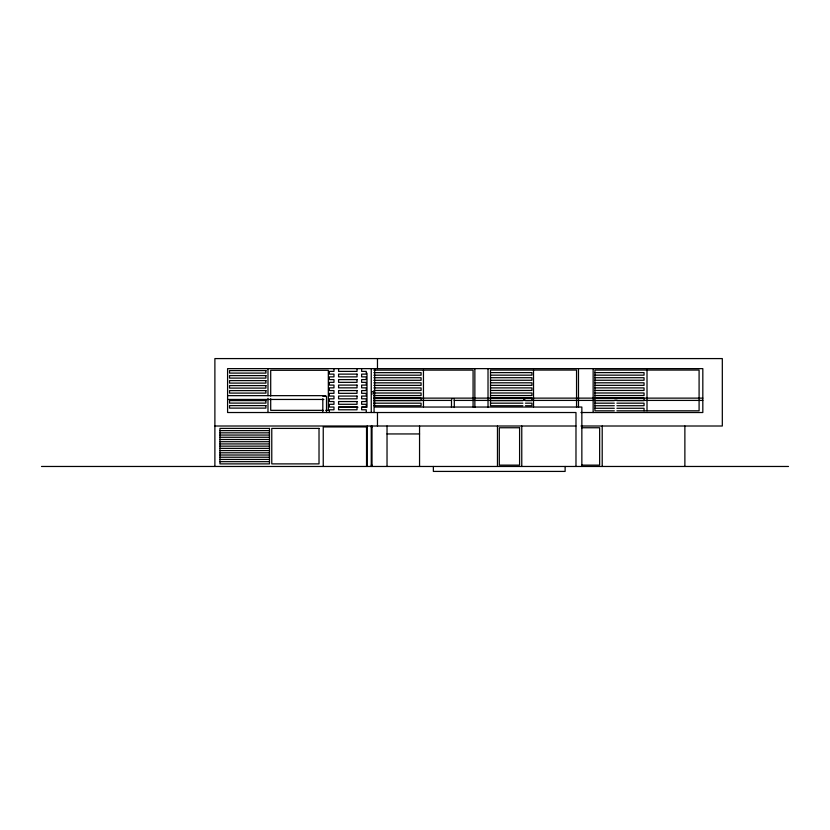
<?xml version="1.0" encoding="UTF-8"?>
<svg xmlns="http://www.w3.org/2000/svg" width="830" height="830" viewBox="0 0 830 830"><rect width="100%" height="100%" fill="white"/><g stroke="black" fill="none" stroke-linecap="round" stroke-linejoin="round"><path stroke-width="1.25" d="M373.832 370.118L473.079 370.118L473.079 407.001M373.832 372.66L421.09 372.66L421.09 375.202L373.832 375.202M490.499 372.618L531.937 372.618L531.937 375.16L490.499 375.16M594.923 372.618L644.049 372.618L644.049 375.16L594.923 375.16M490.499 377.712L531.937 377.712L531.937 380.254L490.499 380.254M594.923 377.712L644.049 377.712L644.049 380.254L594.923 380.254M373.832 377.743L421.09 377.743L421.09 380.296L373.832 380.296M373.832 382.838L421.09 382.838L421.09 385.379L373.832 385.379M490.499 382.806L531.937 382.806L531.937 385.348L490.499 385.348M594.923 382.806L644.049 382.806L644.049 385.348L594.923 385.348M490.499 387.89L531.937 387.89L531.937 390.442L490.499 390.442M594.923 387.89L644.049 387.89L644.049 390.442L594.923 390.442M373.832 387.921L421.09 387.921L421.09 390.463L373.832 390.463M373.832 393.005L421.09 393.005L421.09 395.557L373.832 395.557M490.499 392.984L531.937 392.984L531.937 395.537L490.499 395.537M594.923 392.984L644.049 392.984L644.049 395.537L594.923 395.537M227.586 395.651L325.142 395.651L325.142 396.211M322.818 396.211L326.512 396.211L326.512 412.52M490.499 398.078L531.937 398.078L531.937 400.631L525.463 400.631M594.923 398.078L644.049 398.078L644.049 400.631L616.898 400.631M702.823 398.13L373.832 398.13L421.09 398.099L421.09 400.641L373.832 400.641M451.624 398.701L454.166 398.701M614.657 398.701L617.167 398.701M523.554 399.272L524.933 399.272M227.586 399.458L323.866 399.458M373.832 400.413L451.551 400.413M454.145 400.413L702.823 400.413M490.499 400.631L522.879 400.631M594.923 400.631L614.314 400.631M373.832 403.183L421.09 403.183L421.09 405.725L373.832 405.725M490.499 403.173L522.879 403.173M525.463 403.173L531.937 403.173L531.937 405.725L525.463 405.725M594.923 403.173L614.314 403.173M616.898 403.173L644.049 403.173L644.049 405.725L616.898 405.725M522.879 405.725L490.499 405.725L490.499 370.066L576.549 370.066L576.549 407.001M594.923 405.725L614.314 405.725M338.547 407.25L357.958 407.25M361.839 407.25L367.005 407.25L367.005 373.178M594.923 408.267L614.314 408.267M616.898 408.267L644.049 408.267L644.049 410.819M323.202 410.342L270.705 410.342L270.705 398.711M325.765 410.342L328.327 410.342L328.327 370.294L270.705 370.294L270.705 396.128M614.314 410.819L594.923 410.819L594.923 370.066L699.088 370.066L699.088 410.819L616.898 410.819M580.927 412.52L702.823 412.52L702.823 368.634L227.586 368.634L227.586 412.52L575.979 412.52L575.979 466.47M214.887 426.008L575.916 426.008M580.99 426.008L722.318 426.008L722.318 358.581L214.887 358.581L214.887 466.47M367.182 426.931L323.244 426.931L323.244 466.47M371.249 427.077L372.006 427.077M581.612 427.751L599.644 427.751L599.644 465.132L581.612 465.132M219.95 430.625L269.48 430.625M219.95 432.835L269.48 432.835M387.029 433.945L419.555 433.945M219.95 435.055L269.48 435.055M219.95 437.275L269.48 437.275M219.95 439.495L269.48 439.495M219.95 441.705L269.48 441.705M219.95 443.926L269.48 443.926M219.95 446.146L269.48 446.146M219.95 448.366L269.48 448.366M219.95 450.576L269.48 450.576M219.95 452.796L269.48 452.796M219.95 455.016L269.48 455.016M219.95 457.237L269.48 457.237M219.95 459.447L269.48 459.447M219.95 461.667L269.48 461.667M371.249 465.142L372.006 465.142M41.5 466.47L788.5 466.47M684.875 426.008L684.875 466.47M647.006 370.066L647.006 410.819M602.207 426.008L602.207 466.47M593.139 368.634L593.139 412.52M581.851 466.47L581.851 407.042L374.662 407.042L374.662 368.634M578.479 368.634L578.479 407.364M565.126 466.47L565.126 471.419L433.364 471.419L433.364 466.47M533.524 370.066L533.524 407.001M521.769 426.008L521.769 466.47M497.471 426.008L497.471 466.47M488.019 368.634L488.019 407.364M474.864 368.634L474.864 407.364M454.301 399.956L454.301 407.499M451.489 399.956L451.489 407.499M423.456 370.118L423.456 407.001M419.555 426.008L419.555 466.47M387.029 426.008L387.029 466.47M377.474 358.581L377.474 368.634M377.474 412.52L377.474 426.008M374.071 393.046L374.071 412.52M372.006 426.008L372.006 466.47M371.249 368.634L371.249 412.52M371.249 426.008L371.249 466.47M367.182 426.008L367.182 466.47M366.538 426.931L366.538 466.47M366.238 412.52L366.238 409.781L361.631 409.781L361.631 407.042L366.238 407.042L366.238 404.293L361.631 404.293L361.631 401.554L366.238 401.554L366.238 398.815L361.631 398.815L361.631 396.066L366.238 396.066L366.238 393.327L361.631 393.327L361.631 390.577L366.238 390.577L366.238 387.838L361.631 387.838L361.631 385.099L366.238 385.099L366.238 382.35L361.631 382.35L361.631 379.611L366.238 379.611L366.238 376.862L361.631 376.862L361.631 374.123L366.238 374.123L366.238 371.384L361.631 371.384L361.631 368.634M357.025 368.634L357.025 371.384L338.578 371.384L338.578 368.634M333.971 368.634L333.971 371.384L329.354 371.384L329.354 374.123L333.971 374.123L333.971 376.862L329.354 376.862L329.354 379.611L333.971 379.611L333.971 382.35L329.354 382.35L329.354 385.099L333.971 385.099L333.971 387.838L329.354 387.838L329.354 390.577L333.971 390.577L333.971 393.327L329.354 393.327L329.354 396.066L333.971 396.066L333.971 398.815L329.354 398.815L329.354 401.554L333.971 401.554L333.971 404.293L329.354 404.293L329.354 407.042L333.971 407.042L333.971 409.781L329.354 409.781L329.354 412.52M322.818 398.722L322.818 412.52M267.986 368.634L267.986 395.744M267.986 398.327L267.986 412.52M372.214 394.022A1.287 1.287 0 0 1 371.747 392.258A1.287 1.287 0 0 1 373.51 391.781A1.287 1.287 0 0 1 373.977 393.545M265.922 370.595L229.547 370.595L229.547 373.095L265.922 373.095L265.922 370.595M357.025 374.123L338.578 374.123L338.578 376.862L357.025 376.862L357.025 374.123M265.922 375.596L229.547 375.596L229.547 378.096L265.922 378.096L265.922 375.596M357.025 379.611L338.578 379.611L338.578 382.35L357.025 382.35L357.025 379.611M265.922 380.596L229.547 380.596L229.547 383.097L265.922 383.097L265.922 380.596M357.025 385.099L338.578 385.099L338.578 387.838L357.025 387.838L357.025 385.099M265.922 385.597L229.547 385.597L229.547 388.098L265.922 388.098L265.922 385.597M265.922 390.598L229.547 390.598L229.547 393.098L265.922 393.098L265.922 390.598M357.025 390.577L338.578 390.577L338.578 393.327L357.025 393.327L357.025 390.577M357.025 396.066L338.578 396.066L338.578 398.815L357.025 398.815L357.025 396.066M265.922 400.6L229.547 400.6L229.547 403.1L265.922 403.1L265.922 400.6M357.025 401.554L338.578 401.554L338.578 404.293L357.025 404.293L357.025 401.554M265.922 405.611L229.547 405.611L229.547 408.111L265.922 408.111L265.922 405.611M357.025 407.042L338.578 407.042L338.578 409.781L357.025 409.781L357.025 407.042M519.59 427.751L499.307 427.751L499.307 465.132L519.59 465.132L519.59 427.751M269.48 428.405L219.95 428.405L219.95 463.887L269.48 463.887L269.48 428.405M319.021 428.405L271.773 428.405L271.773 463.887L319.021 463.887L319.021 428.405"/></g></svg>
